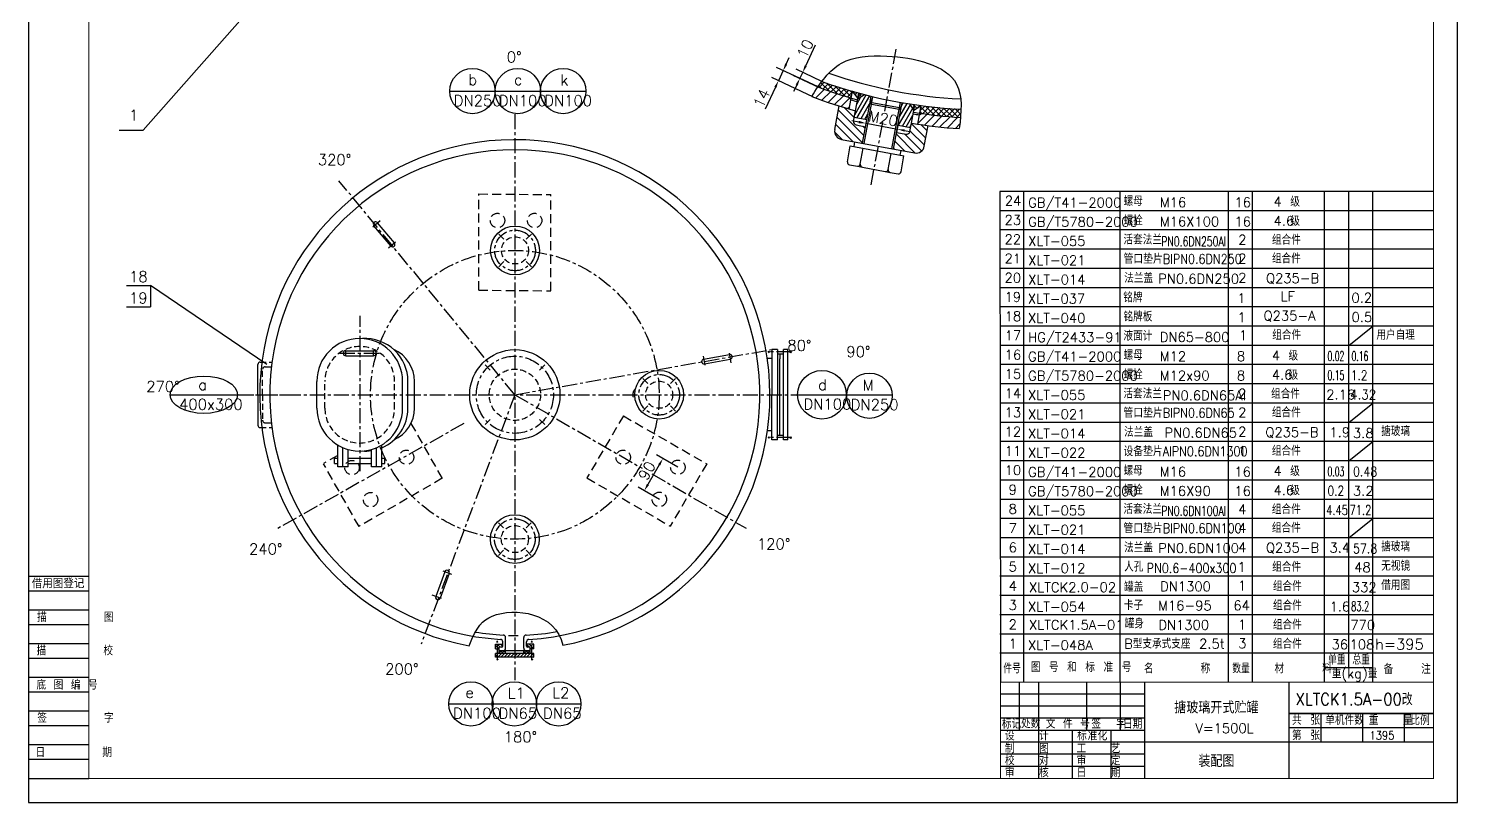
# Model space of a CAD drawing. Header units: millimetres. Extents: x 0 to 594, y 0 to 841.
# Drawn here: x 0 to 594, y 0 to 322 of the extents above; entities that cross this region are included whole.
import ezdxf
from ezdxf.enums import TextEntityAlignment as Align

# ---------------------------------------------------------------- set-up
doc = ezdxf.new("R2010")
doc.units = ezdxf.units.MM
doc.header["$LTSCALE"] = 5
doc.linetypes.add('CENTER', pattern=[2, 1.25, -0.25, 0.25, -0.25])
doc.linetypes.add('DASHED', pattern=[0.75, 0.5, -0.25])
doc.layers.get('DEFPOINTS').update_dxf_attribs({"color": 2, "linetype": 'DASHED'})
for name, color, linetype in [('1', 7, 'Continuous'), ('3', 5, 'DASHED'), ('4', 1, 'CENTER'), ('6', 3, 'Continuous'), ('7', 4, 'Continuous'), ('8', 6, 'Continuous'), ('CEN', 1, 'CENTER'), ('FULL', 7, 'Continuous'), ('THIN', 3, 'Continuous')]:
    doc.layers.add(name, color=color, linetype=linetype)
doc.styles.get("Standard").update_dxf_attribs({"font": 'txt.shx', "bigfont": 'hzfsdxt.shx'})
doc.dimstyles.new('1', dxfattribs={"dimtxt": 4.5, "dimasz": 3, "dimexe": 3, "dimexo": 0, "dimgap": 1, "dimtad": 1, "dimdec": 4, "dimzin": 0, "dimtxsty": 'Standard', "dimcen": 0, "dimadec": 0, "dimazin": 0, "dimtfac": 0.7, "dimtdec": 4, "dimtmove": 0, "dimatfit": 0, "dimfxl": 0, "dimtolj": 1, "dimtzin": 0, "dimarcsym": 0})

# ---------------------------------------------------------------- blocks, each defined once
blk = doc.blocks.new('xbt')
at = {"layer": '7'}
for p, q in [((0, 84), (25, 84)), ((0, 78), (25, 78)), ((0, 70), (25, 70)), ((0, 64), (25, 64)), ((25, 56), (0, 56)), ((0, 50), (25, 50)), ((25, 42), (0, 42)), ((0, 36), (25, 36)), ((25, 28), (0, 28)), ((0, 22), (25, 22)), ((25, 14), (0, 14)), ((0, 8), (25, 8)), ((0, 0), (25, 0))]:
    blk.add_line(p, q, dxfattribs=at)
at = {"layer": '7', "width": 1.274696}
blk.add_text('借用图登记', height=3.5, dxfattribs=at).set_placement((1.35, 79.1), (23.2, 79.1), align=Align.FIT)
at = {"layer": '7'}
for s, p in [('描       图', (3.54, 65.09)), ('描       校', (3.33, 51.19)), ('底 图 编 号', (3.28, 36.94)), ('签       字', (3.61, 23.22)), ('日       期', (2.88, 8.87))]:
    blk.add_text(s, height=3.5, dxfattribs=at).set_placement(p)
blk = doc.blocks.new('btl')
at = {"layer": '7'}
for p, q in [((-172, 20), (-172, 40)), ((-164.05, 0), (-164.05, 40)), ((-144, 20), (-144, 40)), ((-130, 20), (-130, 40)), ((-120, 0), (-120, 40)), ((-60, 0), (-60, 40)), ((-120, 35), (-180, 35)), ((-120, 30), (-180, 30)), ((-120, 25), (-180, 25)), ((-60, 27), (0, 27)), ((0, 27), (-60, 27)), ((-46.67, 15), (-46.67, 27)), ((-29.32, 15), (-29.32, 27)), ((-12.01, 15), (-12.01, 27)), ((-180, 19.98), (-120, 19.98)), ((-150, 0), (-150, 20)), ((-134, 0), (-134, 20)), ((0, 21), (-60, 21)), ((0, 15), (-180, 15)), ((-120, 10), (-180, 10)), ((-120, 5), (-180, 5))]:
    blk.add_line(p, q, dxfattribs=at)
at = {"layer": '7', "const_width": 0.4}
blk.add_lwpolyline([(-180, 0.2), (-180, 40), (-0.2, 40)], dxfattribs=at)
at = {"layer": '7'}
for s, p in [('标记', (-179.4, 20.75)), ('处数', (-171.44, 20.9)), ('文 件 号', (-161.13, 20.79)), ('签  字', (-142.17, 20.79)), ('日期', (-129.04, 20.69)), ('共', (-58.78, 22.29)), ('张', (-51.13, 22.29)), ('单机件数', (-44.96, 22.29)), ('重   量', (-26.82, 22.29)), ('比例', (-9.56, 22.19)), ('设   计', (-178.11, 15.8)), ('标', (-148.1, 15.8)), ('准', (-143.73, 15.8)), ('化', (-139.56, 15.8)), ('第', (-58.78, 15.96)), ('张', (-51.13, 15.96)), ('制   图', (-178.11, 10.49)), ('工   艺', (-148.31, 10.49)), ('校   对', (-178.11, 5.49)), ('审   定', (-148.31, 5.49)), ('审   核', (-178.11, 0.49)), ('日   期', (-148.31, 0.49))]:
    blk.add_text(s, height=3.5, dxfattribs=at).set_placement(p)
at = {"layer": '7', "flags": 1}
blk.add_attdef('TF', (-164.05, 30), '', height=3.5, dxfattribs=at)
at = {"layer": '7', "width": 0.9}
blk.add_attdef('DH', (-57.28, 30.4), '', height=5, dxfattribs=at)
at = {"layer": '7'}
for tag, height, p in [('MC', 5, (-90.19, 26.74)), ('SL', 3.5, (-37.68, 17.92)), ('BL', 3.5, (-5.68, 17.92)), ('CL', 5, (-90.19, 7.46))]:
    blk.add_attdef(tag, text='', height=height, dxfattribs=at).set_placement(p, align=Align.MIDDLE)
at = {"layer": '7', "width": 3.748721}
blk.add_attdef('ZL', text='', height=3.5, dxfattribs=at).set_placement((-29.24, 16.13), (-13.49, 16.13), align=Align.FIT)
blk = doc.blocks.new('*D23')
at = {"layer": '7', "color": 0, "lineweight": -2}
for p, q in [((347.9, 280.92), (348.71, 285.27)), ((345.21, 282.87), (342.26, 283.41)), ((348.16, 282.32), (361.17, 279.91)), ((360.91, 278.51), (361.72, 282.86)), ((364.12, 279.36), (367.07, 278.82))]:
    blk.add_line(p, q, dxfattribs=at)
at = {"layer": '7', "color": 0}
for points in [[(345.3, 283.36), (345.12, 282.38), (348.16, 282.32)], [(364.21, 279.86), (364.03, 278.87), (361.17, 279.91)]]:
    blk.add_solid(points, dxfattribs=at)
at = {"layer": 'DEFPOINTS', "color": 0}
for p in [(347.9, 280.92), (361.17, 279.91), (360.91, 278.51)]:
    blk.add_point(p, dxfattribs=at)
at = {"layer": '7', "color": 0, "insert": (355.26, 284.31), "char_height": 4.5, "attachment_point": 5, "rotation": 349.50355}
blk.add_mtext('\\A1;M20', dxfattribs=at)
blk = doc.blocks.new('*D24')
at = {"layer": '7', "color": 0, "lineweight": -2}
for p, q in [((314.95, 306.93), (316.22, 309.65)), ((328.26, 297.43), (310.96, 305.48)), ((313.68, 304.22), (311.74, 300.05)), ((310.48, 297.33), (306.25, 288.26)), ((326.32, 293.26), (309.02, 301.32))]:
    blk.add_line(p, q, dxfattribs=at)
at = {"layer": '7', "color": 0}
for points in [[(314.5, 307.15), (315.4, 306.72), (313.68, 304.22)], [(310.02, 297.54), (310.93, 297.12), (311.74, 300.05)]]:
    blk.add_solid(points, dxfattribs=at)
at = {"layer": 'DEFPOINTS', "color": 0}
for p in [(311.74, 300.05), (328.26, 297.43), (326.32, 293.26)]:
    blk.add_point(p, dxfattribs=at)
at = {"layer": '7', "color": 0, "insert": (304.74, 292.72), "char_height": 4.5, "attachment_point": 5, "rotation": 65.02126}
blk.add_mtext('\\A1;14', dxfattribs=at)
blk = doc.blocks.new('*D25')
at = {"layer": '7', "color": 0, "lineweight": -2}
for p, q in [((323.09, 306.21), (327.19, 314.94)), ((329.79, 299.74), (319.09, 304.78)), ((320.61, 300.96), (321.81, 303.5)), ((328.59, 297.2), (317.9, 302.24)), ((319.33, 298.24), (318.06, 295.53))]:
    blk.add_line(p, q, dxfattribs=at)
at = {"layer": '7', "color": 0}
for points in [[(322.63, 306.43), (323.54, 306), (321.81, 303.5)], [(318.88, 298.46), (319.79, 298.03), (320.61, 300.96)]]:
    blk.add_solid(points, dxfattribs=at)
at = {"layer": 'DEFPOINTS', "color": 0}
for p in [(321.81, 303.5), (328.59, 297.2), (329.79, 299.74)]:
    blk.add_point(p, dxfattribs=at)
at = {"layer": '7', "color": 0, "insert": (322.84, 313.32), "char_height": 4.5, "attachment_point": 5, "rotation": 64.79652}
blk.add_mtext('\\A1;10', dxfattribs=at)
blk = doc.blocks.new('*D26')
at = {"layer": '7', "color": 0, "lineweight": -2}
for p, q in [((269.92, 139.34), (261.08, 144.44)), ((262.18, 140.34), (257.47, 132.19)), ((262.22, 125.99), (253.38, 131.09))]:
    blk.add_line(p, q, dxfattribs=at)
at = {"layer": '7', "color": 0}
for points in [[(261.75, 140.59), (262.61, 140.09), (263.68, 142.94)], [(257.04, 132.44), (257.91, 131.94), (255.97, 129.59)]]:
    blk.add_solid(points, dxfattribs=at)
at = {"layer": 'DEFPOINTS', "color": 0}
for p in [(269.92, 139.34), (255.97, 129.59), (262.22, 125.99)]:
    blk.add_point(p, dxfattribs=at)
at = {"layer": '7', "color": 0, "insert": (257.01, 137.89), "char_height": 4.5, "attachment_point": 5, "rotation": 60}
blk.add_mtext('\\A1;90', dxfattribs=at)

msp = doc.modelspace()

# ---------------------------------------------------------------- hatches: boundary and pattern name
at = {"layer": '8'}
h = msp.add_hatch(dxfattribs=at)
h.set_pattern_fill('ANSI31', color=256, scale=20, style=0)
h.set_pattern_definition([(45, (32.4054, 54.6055), (-1.767767, 1.767767), [])])
edge = h.paths.add_edge_path()
edge.add_spline(control_points=[(328.16054, 297.46135), (327.28797, 296.17652), (326.44594, 294.83843), (325.61972, 293.47272)], knot_values=[4.827420816, 4.827420816, 4.827420816, 4.827420816, 9.31317854, 9.31317854, 9.31317854, 9.31317854], degree=3, periodic=0)
edge.add_arc((401.08649, 492.29866), 212.66637, 249.21514173, 253.63876805)
edge.add_line((341.18001, 288.24426), (341.89558, 292.10643))
edge.add_line((341.89558, 292.10643), (341.41559, 293.01049))
edge.add_arc((400.85902, 492.0008), 207.67924, 249.5095194, 253.36778772, ccw=False)
edge = h.paths.add_edge_path()
edge.add_line((371.16521, 286.45532), (370.36176, 285.83494))
edge.add_line((370.36176, 285.83494), (369.64555, 281.96927))
edge.add_arc((401.08649, 492.29866), 212.66637, 261.49813322, 266.17329218)
edge.add_spline(control_points=[(386.89335, 280.10643), (387.10033, 281.67333), (387.28939, 283.22966), (387.42805, 284.75632)], knot_values=[88.507189704, 88.507189704, 88.507189704, 88.507189704, 92.755579323, 92.755579323, 92.755579323, 92.755579323], degree=3, periodic=0)
edge.add_arc((400.85902, 492.0008), 207.67924, 261.77972372, 266.29199773, ccw=False)
h = msp.add_hatch(dxfattribs=at)
h.set_pattern_fill('ANSI37', color=256, scale=0.5, style=0)
edge = h.paths.add_edge_path()
edge.add_spline(control_points=[(329.79086, 299.74218), (329.23391, 299.00549), (328.69157, 298.24328), (328.16054, 297.46135)], knot_values=[9.31317854, 9.31317854, 9.31317854, 9.31317854, 12.043159846, 12.043159846, 12.043159846, 12.043159846], degree=3, periodic=0)
edge.add_arc((400.85902, 492.0008), 207.67924, 249.5095194, 253.5444137)
edge.add_line((342.0293, 292.82819), (342.54797, 295.62767))
edge.add_arc((397.30565, 487.2391), 199.28207, 250.19682357, 254.05140956, ccw=False)
h.paths.add_polyline_path([(344.72455, 292.75369), (345.12408, 294.91015, -0.003354793), (342.54797, 295.62767)])
h.paths.add_polyline_path([(347.5196, 294.27617, -0.003108668), (345.12408, 294.91015), (344.72455, 292.75369), (344.83549, 292.6072)])
h.paths.add_polyline_path([(366.48315, 290.35508), (367.98971, 287.84584), (368.01559, 287.86131), (368.42317, 290.06115, -0.002461557)])
h.paths.add_polyline_path([(371.07614, 289.69074, -0.003360482), (368.42317, 290.06115), (368.01559, 287.86131)])
edge = h.paths.add_edge_path()
edge.add_line((371.07614, 289.69074), (370.49485, 286.55328))
edge.add_arc((400.85902, 492.0008), 207.67924, 261.59281728, 266.29199773)
edge.add_spline(control_points=[(387.42805, 284.75632), (387.53388, 285.92147), (387.61035, 287.06934), (387.64303, 288.19143)], knot_values=[85.26479184, 85.26479184, 85.26479184, 85.26479184, 88.507189704, 88.507189704, 88.507189704, 88.507189704], degree=3, periodic=0)
edge.add_arc((397.30565, 487.2391), 199.28207, 262.43678214, 267.2207988, ccw=False)
h.paths.add_polyline_path([(370.36176, 285.83494), (371.16521, 286.45532, -0.000815533), (370.49485, 286.55328)])
h.paths.add_polyline_path([(341.89558, 292.10643), (342.0293, 292.82819, -0.000770676), (341.41559, 293.01049)])
h = msp.add_hatch(dxfattribs=at)
h.set_pattern_fill('_USER', color=256, scale=1.5, angle=60, style=0, pattern_type=0)
h.set_pattern_definition([(60, (0, 0), (-1.299038, 0.75), [])])
h.paths.add_polyline_path([(349.66711, 290.44546), (350.25012, 293.59221, -0.003531328), (347.5196, 294.27617), (344.83549, 292.6072), (344.72455, 292.75369), (343.75239, 287.5066), (343.27137, 284.91034), (348.46337, 283.94839)])
h.paths.add_polyline_path([(368.0073, 287.81655), (366.48315, 290.35508, -0.004164878), (363.2076, 290.89587), (362.67755, 288.03495), (361.4738, 281.53788), (366.6658, 280.57594), (367.00036, 282.38172)])
h.paths.add_polyline_path([(350.98041, 293.41621, -0.000942373), (350.25012, 293.59221), (349.66711, 290.44546), (350.54134, 291.04638)])
h.paths.add_polyline_path([(363.2076, 290.89587, -0.000941076), (362.46875, 291.02561), (362.07663, 288.90918), (362.67755, 288.03495)])
h = msp.add_hatch(dxfattribs=at)
h.set_pattern_fill('ANSI31', color=256, scale=20, angle=90, style=0)
h.set_pattern_definition([(135, (32.4054, 54.6055), (-1.767767, -1.767767), [])])
h.paths.add_polyline_path([(335.15032, 279.69027, 0.414213562), (337.95414, 275.61123), (346.62119, 274.00544), (347.90264, 280.92192), (344.08722, 281.62883, -0.414213562), (342.96569, 283.26044), (343.75239, 287.5066, -0.008316661), (336.97278, 289.52682)])
h.paths.add_polyline_path([(368.29867, 269.98915, 0.414213562), (372.37772, 272.79297), (373.96656, 281.36859, -0.008275836), (367.00036, 282.38172), (366.36011, 278.92604, -0.414213562), (364.7285, 277.80452), (360.91307, 278.51142), (359.63162, 271.59493)])
h = msp.add_hatch(dxfattribs=at)
h.set_pattern_fill('ANSI31', color=256, scale=7.540003, angle=90, style=0)
h.set_pattern_definition([(135, (56.36415, -260.93535), (-0.6664484, -0.6664484), [])])
h.paths.add_polyline_path([(194.87976, 65.78188), (194.87976, 63.85021), (195.59344, 63.85021), (195.59344, 64.55936), (196.72444, 64.55936, 0.414213562), (197.10144, 64.93636), (197.10144, 65.78188)])
h.paths.add_polyline_path([(194.08543, 63.85021), (194.87976, 63.85021), (194.87976, 65.78188), (194.08543, 65.78188)])
h.paths.add_polyline_path([(207.05424, 65.78188), (207.05424, 64.93636, 0.414213563), (207.43124, 64.55936), (208.56224, 64.55936), (208.56224, 63.85021), (209.27591, 63.85021), (209.27591, 65.78188)])
h.paths.add_polyline_path([(210.07024, 65.78188), (209.27591, 65.78188), (209.27591, 63.85021), (210.07024, 63.85021)])
h = msp.add_hatch(dxfattribs=at)
h.set_pattern_fill('ANSI31', color=256, scale=7.540003, style=0)
h.set_pattern_definition([(45, (56.36415, -260.93535), (-0.6664484, 0.6664484), [])])
h.paths.add_polyline_path([(202.07784, 60.33696), (202.07784, 61.84496), (194.87976, 61.84496), (194.87976, 60.33696)])
h.paths.add_polyline_path([(194.87976, 61.84496), (194.08543, 61.84496), (194.08543, 60.33696), (194.87976, 60.33696)])
h.paths.add_polyline_path([(202.07784, 61.84496), (202.07784, 60.33696), (209.27591, 60.33696), (209.27591, 61.84496)])
h.paths.add_polyline_path([(209.27591, 60.33696), (210.07024, 60.33696), (210.07024, 61.84496), (209.27591, 61.84496)])
h = msp.add_hatch(dxfattribs=at)
h.set_pattern_fill('ANSI37', color=256, scale=7.540003, angle=90, style=0)
h.set_pattern_definition([(135, (56.36415, -260.93535), (-0.6664484, -0.6664484), []), (225, (56.36415, -260.93535), (0.6664484, -0.6664484), [])])
h.paths.add_polyline_path([(198.30784, 61.84496), (198.30784, 63.05136), (197.17684, 63.05136), (195.59344, 63.05136), (195.59344, 61.84496)])
h.paths.add_polyline_path([(208.56224, 61.84496), (208.56224, 63.05136), (206.97884, 63.05136), (205.84784, 63.05136), (205.84784, 61.84496)])

# ---------------------------------------------------------------- linework, layer by layer
at = {"layer": '1'}
for p, q in [((341.18001, 288.24426), (342.54797, 295.62767)), ((341.89558, 292.10643), (341.41559, 293.01049)), ((344.83549, 292.6072), (342.54797, 295.62767)), ((343.75239, 287.5066), (345.12408, 294.91015)), ((344.83549, 292.6072), (347.5196, 294.27617)), ((350.54134, 291.04638), (350.98041, 293.41621)), ((335.15032, 279.69027), (336.97278, 289.52682)), ((342.96569, 283.26044), (343.75239, 287.5066)), ((346.62119, 274.00544), (349.66711, 290.44546)), ((350.54134, 291.04638), (349.66711, 290.44546)), ((349.66711, 290.44546), (362.67755, 288.03495)), ((350.54134, 291.04638), (362.07663, 288.90918)), ((359.63162, 271.59493), (362.67755, 288.03495)), ((362.07663, 288.90918), (362.46875, 291.02561)), ((362.07663, 288.90918), (362.67755, 288.03495)), ((367.98971, 287.84584), (366.48315, 290.35508)), ((367.00036, 282.38172), (368.42317, 290.06115)), ((367.98971, 287.84584), (371.07614, 289.69074)), ((369.64555, 281.96927), (371.07614, 289.69074)), ((370.36176, 285.83494), (371.16521, 286.45532)), ((37.61422, 279.47904), (47.61422, 279.47904)), ((343.27137, 284.91034), (348.46337, 283.94839)), ((344.08722, 281.62883), (347.90264, 280.92192)), ((361.4738, 281.53788), (366.6658, 280.57594)), ((366.36011, 278.92604), (367.00036, 282.38172)), ((372.37772, 272.79297), (373.96656, 281.36859)), ((337.95414, 275.61123), (368.29867, 269.98915)), ((343.16485, 272.65862), (343.52081, 274.57986)), ((360.91307, 278.51142), (364.7285, 277.80452)), ((340.38711, 266.29234), (341.61967, 272.9449)), ((341.61967, 272.9449), (363.92123, 268.81298)), ((345.77025, 265.29499), (347.0028, 271.94754)), ((357.30554, 263.15779), (358.53809, 269.81034)), ((362.37604, 269.09926), (362.732, 271.02051)), ((362.68868, 262.16043), (363.92123, 268.81298)), ((341.22826, 265.06863), (344.54654, 264.45384)), ((344.54654, 264.45384), (346.6114, 264.07127)), ((346.6114, 264.07127), (356.08183, 262.31664)), ((356.08183, 262.31664), (358.14669, 261.93407)), ((358.14669, 261.93407), (361.46496, 261.31928)), ((403.82712, 254), (404, 50)), ((150.55239, 231.3537), (143.54461, 239.70523)), ((152.08447, 232.63927), (145.0767, 240.99081)), ((40.75307, 214.86045), (50.75307, 214.86045)), ((40.75307, 205.98837), (50.75307, 205.98837)), ((280.62381, 184.32445), (291.36034, 186.21759)), ((280.9711, 182.35484), (291.70763, 184.24798)), ((308.93081, 184.52068), (307.11867, 184.52068)), ((308.08534, 187.55972), (307.4323, 186.94244)), ((308.05799, 186.96331), (307.44926, 187.57254)), ((308.93081, 188.23497), (308.93081, 169.47305)), ((311.30971, 188.23497), (308.93081, 188.23497)), ((311.30971, 188.23497), (311.30971, 169.47305)), ((313.77923, 186.37782), (311.30971, 186.37782)), ((312.29351, 186.37782), (312.29351, 184.42782)), ((312.29351, 154.51828), (312.29351, 184.42782)), ((313.77923, 150.71114), (313.77923, 188.23497)), ((315.63637, 188.23497), (313.77923, 188.23497)), ((315.63637, 150.71114), (315.63637, 188.23497)), ((316.48184, 187.55972), (317.13488, 186.94244)), ((316.5092, 186.96331), (317.11792, 187.57254)), ((95.3061, 169.47305), (95.3061, 182.09687)), ((95.3061, 169.47305), (95.3061, 156.84924)), ((308.93081, 150.71114), (308.93081, 169.47305)), ((311.30971, 150.71114), (311.30971, 169.47305)), ((312.29351, 152.56828), (312.29351, 154.51828)), ((308.93081, 154.42542), (307.11867, 154.42542)), ((308.08534, 151.38639), (307.4323, 152.00367)), ((308.05799, 151.9828), (307.44926, 151.37356)), ((311.30971, 150.71114), (308.93081, 150.71114)), ((313.77923, 152.56828), (311.30971, 152.56828)), ((315.63637, 150.71114), (313.77923, 150.71114)), ((316.48184, 151.38639), (317.13488, 152.00367)), ((316.5092, 151.9828), (317.11792, 151.37356)), ((172.98019, 95.87796), (169.25143, 85.63328)), ((174.85958, 95.19392), (171.13082, 84.94924)), ((194.08543, 63.85021), (194.08543, 65.78188)), ((194.08543, 65.78188), (197.10144, 65.78188)), ((195.11802, 66.49061), (194.62332, 66.98489)), ((194.63374, 66.4684), (195.13497, 66.99867)), ((197.10144, 64.93636), (197.10144, 66.80142)), ((198.30784, 64.18236), (198.30784, 68.58948)), ((199.55304, 69.34662), (203.583, 69.34662)), ((205.84784, 64.18236), (205.84784, 68.58208)), ((207.05424, 64.93636), (207.05424, 66.79231)), ((210.07024, 65.78188), (207.05424, 65.78188)), ((209.52194, 66.4684), (209.02071, 66.99867)), ((209.03765, 66.49061), (209.53235, 66.98489)), ((210.07024, 63.85021), (210.07024, 65.78188)), ((194.08543, 63.85021), (195.59344, 63.85021)), ((210.07024, 61.84496), (194.08543, 61.84496)), ((194.08543, 60.33696), (194.08543, 61.84496)), ((210.07024, 60.33696), (194.08543, 60.33696)), ((195.11802, 59.62823), (194.62332, 59.13395)), ((194.63374, 59.65044), (195.13497, 59.12017)), ((195.59344, 61.84496), (195.59344, 64.55936)), ((196.72444, 64.55936), (195.59344, 64.55936)), ((206.97884, 63.05136), (195.59344, 63.05136)), ((197.17684, 63.05136), (195.59344, 63.05136)), ((198.30784, 61.84496), (198.30784, 63.05136)), ((205.84784, 61.84496), (205.84784, 63.05136)), ((208.56224, 63.05136), (206.97884, 63.05136)), ((208.56224, 64.55936), (207.43124, 64.55936)), ((208.56224, 61.84496), (208.56224, 64.55936)), ((210.07024, 63.85021), (208.56224, 63.85021)), ((209.52194, 59.65044), (209.02071, 59.12017)), ((209.03765, 59.62823), (209.53235, 59.13395)), ((210.07024, 60.33696), (210.07024, 61.84496))]:
    msp.add_line(p, q, dxfattribs=at)
for centre, radius in [((202.23651, 229.473), 10.13683), ((202.1561, 169.47305), 18.76192), ((262.1561, 169.47305), 10.13683), ((202.1561, 109.47305), 10.13683)]:
    msp.add_circle(centre, radius, dxfattribs=at)
for centre, radius, start, end in [((397.09358, 486.97812), 194.75146, 250.6937517, 267.1800275), ((400.85902, 492.0008), 207.67924, 249.5095194, 254.28281224), ((397.30565, 487.2391), 199.28207, 250.19682357, 267.2207988), ((401.08649, 492.29866), 212.66637, 249.21514173, 254.35974588), ((400.85902, 492.0008), 208.40932, 253.56536455, 254.28281224), ((400.85902, 492.0008), 208.40932, 260.85419315, 261.58549509), ((400.85902, 492.0008), 207.67924, 260.85419315, 266.29199773), ((338.59175, 279.05266), 3.5, 169.50355455, 259.50355455), ((344.34226, 283.0054), 1.4, 169.50355455, 259.50355455), ((401.08649, 492.29866), 212.66637, 260.77686213, 266.17329218), ((202.1561, 169.47305), 106.03572, 280.84100576, 259.71866079), ((364.98354, 279.18109), 1.4, 259.50355455, 349.50355455), ((202.1561, 169.47305), 101.85, 273.28754755, 266.625113), ((368.93628, 273.43058), 3.5, 259.50355455, 349.50355455), ((341.41954, 266.10106), 1.05, 169.50355455, 259.50355455), ((344.73782, 265.48627), 1.05, 259.50355455, 349.50355455), ((346.80268, 265.1037), 1.05, 169.50355455, 259.50355455), ((356.27311, 263.34907), 1.05, 259.50355455, 349.50355455), ((358.33797, 262.9665), 1.05, 169.50355455, 259.50355455), ((361.65625, 262.35171), 1.05, 259.50355455, 349.50355455), ((144.31066, 240.34802), 1, 40, 220), ((151.31843, 231.99648), 1, 220, 40), ((280.79746, 183.33965), 1, 100, 280), ((291.53398, 185.23279), 1, 280, 100), ((96.3061, 182.09687), 1, 90, 180), ((96.3061, 156.84924), 1, 180, 270), ((173.91988, 95.53594), 1, 340, 160), ((170.19113, 85.29126), 1, 160, 340), ((202.1561, 169.47305), 100, 260.58502356, 267.24859819), ((196.10144, 66.80142), 1, 359.99999989, 86.625113), ((197.30784, 68.58948), 1, 359.99999995, 87.24859819), ((206.84784, 68.58208), 1, 92.66251367, 179.99999995), ((202.1561, 169.47305), 100, 272.66251367, 280.11270965), ((208.05424, 66.79231), 1, 93.28754755, 179.99999989), ((196.72444, 64.93636), 0.377, 270, 0), ((197.17684, 64.18236), 1.131, 270, 0), ((206.97884, 64.18236), 1.131, 180, 270), ((207.43124, 64.93636), 0.377, 180, 270)]:
    msp.add_arc(centre, radius, start, end, dxfattribs=at)
at = {"layer": '3', "ltscale": 1.5}
for p, q in [((187.10966, 252.95219), (217.12687, 252.69389)), ((187.16129, 212.95026), (187.16129, 252.95174)), ((217.12687, 212.6924), (217.15816, 252.69386)), ((187.12687, 212.95056), (217.12687, 212.6924)), ((247.32334, 160.74999), (232.09977, 134.89831)), ((247.30587, 160.72033), (281.94817, 140.71959)), ((172.01808, 134.71861), (159.01915, 157.68763)), ((128.51495, 144.27302), (122.58373, 140.85482)), ((137.38426, 114.70289), (122.59935, 140.8277)), ((281.97437, 140.76408), (266.74206, 114.89757)), ((172.00113, 134.74856), (137.35883, 114.74782)), ((232.09977, 134.89831), (266.7264, 114.87048))]:
    msp.add_line(p, q, dxfattribs=at)
at = {"layer": '3'}
for p, q in [((96.3061, 183.09687), (101.22139, 183.09687)), ((97.3061, 169.47305), (97.3061, 180.09687)), ((98.3061, 181.09687), (100.97156, 181.09687)), ((97.3061, 169.47305), (97.3061, 158.84924)), ((96.3061, 155.84924), (101.22139, 155.84924)), ((98.3061, 157.84924), (100.97156, 157.84924))]:
    msp.add_line(p, q, dxfattribs=at)
at = {"layer": '3', "ltscale": 1.5}
for centre in [(194.95161, 241.92485), (210.36311, 241.92485), (157.12277, 143.47305), (247.18942, 143.47305), (134.46889, 139.20218), (269.9208, 139.3364), (142.17464, 125.85542), (262.21505, 125.98965)]:
    msp.add_circle(centre, 3, dxfattribs=at)
at = {"layer": '3'}
for centre, radius in [((202.23651, 229.473), 5.63157), ((202.1561, 169.47305), 10.65392), ((262.1561, 169.47305), 5.63157), ((202.1561, 109.47305), 5.63157)]:
    msp.add_circle(centre, radius, dxfattribs=at)
for centre, start, end in [((98.3061, 180.09687), 90, 180), ((98.3061, 158.84924), 180, 270)]:
    msp.add_arc(centre, 1, start, end, dxfattribs=at)
at = {"layer": '3', "ltscale": 1.5}
msp.add_arc((254.1561, 169.47305), 3, 128.30912372, 231.69087628, dxfattribs=at)
at = {"layer": '4'}
for p, q in [((360.60154, 313.14635), (355.60039, 286.15326)), ((202.1561, 286.11011), (202.1561, 50.79487)), ((354.94398, 282.61034), (349.99397, 255.89322)), ((202.1561, 169.47305), (129.04645, 258.4356)), ((143.07018, 239.30713), (146.22263, 241.95235)), ((149.6622, 230.60675), (152.56911, 233.04593)), ((197.57664, 234.13287), (195.42763, 236.28188)), ((206.89638, 234.13287), (209.0454, 236.28188)), ((197.57664, 224.81313), (195.42763, 222.66411)), ((206.89638, 224.81313), (209.0454, 222.66411)), ((137.82776, 137.66721), (137.82776, 202.24062)), ((202.1561, 169.47305), (308.92108, 188.2986)), ((280.42202, 185.46885), (281.08096, 181.7318)), ((291.25279, 186.82752), (291.96739, 182.77481)), ((317.17953, 187.25673), (307.26606, 187.25673)), ((191.89378, 179.73536), (189.74477, 181.88438)), ((212.41841, 179.73536), (214.56742, 181.88438)), ((257.49622, 174.13293), (255.34721, 176.28194)), ((266.81597, 174.13293), (268.96498, 176.28194)), ((84.92201, 169.47305), (110.87844, 169.47305)), ((86.87106, 169.47305), (323.08559, 169.47305)), ((202.1561, 169.47305), (163.20994, 65.82311)), ((202.1561, 169.47305), (255.02706, 138.94799)), ((257.49622, 164.81318), (255.34721, 162.66417)), ((266.81597, 164.81318), (268.96498, 162.66417)), ((180.89949, 157.489), (102.60984, 113.35081)), ((191.89378, 159.21074), (189.74477, 157.06173)), ((212.41841, 159.21074), (214.56742, 157.06173)), ((317.17953, 151.68937), (307.26606, 151.68937)), ((259.16809, 136.55716), (298.29142, 113.9693)), ((197.49622, 114.13293), (195.34721, 116.28194)), ((206.81597, 114.13293), (208.96498, 116.28194)), ((197.49622, 104.81318), (195.34721, 102.66417)), ((206.81597, 104.81318), (208.96498, 102.66417)), ((175.95155, 94.79648), (172.3857, 96.09434)), ((171.71281, 84.73742), (167.84575, 86.14491)), ((194.87976, 59.08392), (194.87976, 67.13365)), ((209.27591, 59.08392), (209.27591, 67.13365))]:
    msp.add_line(p, q, dxfattribs=at)
for centre, radius in [((202.23651, 229.473), 8.44736), ((202.1561, 169.47305), 60), ((202.1561, 169.47305), 16.03268), ((262.1561, 169.47305), 8.44736), ((202.1561, 109.47305), 8.44736)]:
    msp.add_circle(centre, radius, dxfattribs=at)
at = {"layer": '6'}
for p, q in [((349.66711, 290.44546), (350.25012, 293.59221)), ((347.35876, 273.86879), (350.54134, 291.04638)), ((358.89405, 271.73159), (362.07663, 288.90918)), ((362.67755, 288.03495), (363.2076, 290.89587))]:
    msp.add_line(p, q, dxfattribs=at)
for points, knots in [([(325.61972, 293.47272), (329.07394, 299.18245), (336.60381, 309.73236), (360.41582, 311.46178), (389.31391, 304.95002), (387.80803, 287.03058), (386.89335, 280.10643)], [4.827420816, 4.827420816, 4.827420816, 4.827420816, 23.581407183, 42.678669668, 73.981817836, 92.755579323, 92.755579323, 92.755579323, 92.755579323]), ([(183.23065, 65.13993), (186.19972, 73.06484), (194.72192, 82.34893), (219.32574, 78.81287), (222.09975, 65.32977)], [1.187659015, 1.187659015, 1.187659015, 1.187659015, 12.707779058, 39.645894437, 39.645894437, 39.645894437, 39.645894437])]:
    msp.add_open_spline(points, degree=3, knots=knots, dxfattribs=at)
at = {"layer": '7'}
for p, q in [((0, 841), (0, 0)), ((594, 0), (594, 841)), ((126.40663, 368.91318), (47.61422, 279.47904)), ((175.10262, 295.71751), (231.70734, 295.71751)), ((583.82712, 254), (403.82712, 254)), ((413.8, 50), (413.8, 254)), ((453.8, 50), (453.8, 254)), ((498.8, 50), (498.8, 254)), ((508.8, 50), (508.8, 254)), ((538.8, 50), (538.8, 254)), ((548.8, 56), (548.8, 254)), ((558.8, 50), (558.8, 254)), ((583.82712, 246), (403.82712, 246)), ((583.82712, 238), (403.82712, 238)), ((583.82712, 230), (403.82712, 230)), ((583.82712, 222), (403.82712, 222)), ((99.07039, 182.05634), (50.75307, 214.86045)), ((50.75307, 214.86045), (50.75307, 205.98837)), ((583.72542, 214), (403.72542, 214)), ((583.8, 206), (403.8, 206)), ((583.8, 198), (403.8, 198)), ((548.8, 190), (558.8, 198)), ((583.8, 190), (403.8, 190)), ((583.8, 182), (403.8, 182)), ((583.8, 174), (403.8, 174)), ((58.82275, 169.47305), (86.87106, 169.47305)), ((319.99867, 169.47305), (340.20395, 169.47305)), ((340.20395, 169.47305), (358.67962, 169.47305)), ((583.8, 166), (403.8, 166)), ((548.8, 158), (558.8, 166)), ((583.8, 158), (403.8, 158)), ((583.8, 150), (403.8, 150)), ((548.8, 142), (558.8, 150)), ((583.8, 142), (403.8, 142)), ((583.8, 134), (403.8, 134)), ((583.8, 126), (403.8, 126)), ((583.8, 118), (403.8, 118)), ((548.8, 110), (558.8, 118)), ((583.8, 110), (403.8, 110)), ((583.8, 102), (403.8, 102)), ((583.8, 94), (403.8, 94)), ((583.8, 86), (403.8, 86)), ((583.8, 78), (403.8, 78)), ((583.8, 70), (403.8, 70)), ((583.8, 62), (403.8, 62)), ((558.8, 56), (538.8, 56)), ((174.65426, 40.94669), (192.08132, 40.94669)), ((192.08132, 40.94669), (208.49811, 40.94669)), ((208.49811, 40.94669), (229.60345, 40.94669)), ((0, 0), (594, 0))]:
    msp.add_line(p, q, dxfattribs=at)
at = {"layer": '7', "const_width": 0.4}
msp.add_lwpolyline([(25, 10), (584, 10), (584, 831), (25, 831)], close=True, dxfattribs=at)
at = {"layer": '7'}
for centre, radius in [((184.52734, 295.71751), 9.42472), ((203.37678, 295.71751), 9.42472), ((222.22622, 295.71751), 9.42472), ((329.81788, 169.47305), 10.10264), ((349.57697, 169.06339), 9.4194), ((183.87292, 40.94669), 9.21866), ((201.95824, 40.94669), 9.21866), ((220.38479, 40.94669), 9.21866)]:
    msp.add_circle(centre, radius, dxfattribs=at)
msp.add_ellipse((72.84691, 169.47305), major_axis=(-14.02416, 0), ratio=0.553960499, dxfattribs=at)
at = {"layer": 'CEN'}
for p, q in [((129.43372, 186.73302), (145.72258, 186.73302)), ((131.85686, 185.6633), (131.85686, 187.80274)), ((143.45226, 185.6633), (143.45226, 187.80274))]:
    msp.add_line(p, q, dxfattribs=at)
at = {"layer": 'FULL'}
for p, q in [((131.85686, 187.80274), (143.45226, 187.80274)), ((131.85686, 185.6633), (143.45226, 185.6633)), ((119.82598, 163.90162), (119.82598, 175.04448)), ((155.48314, 163.90162), (155.48314, 175.04448)), ((157.71171, 163.90162), (157.71171, 175.04448)), ((160.41967, 163.90162), (160.41967, 175.04448)), ((128.51495, 139.58365), (128.51495, 148.59392)), ((146.79417, 139.58365), (146.79417, 148.59392)), ((127.1452, 143.08678), (128.51495, 143.08678)), ((127.1452, 140.94735), (127.1452, 143.08678)), ((130.65439, 139.58365), (130.65439, 147.5048)), ((132.79383, 139.58365), (132.79383, 146.74845)), ((132.79383, 143.08678), (142.51529, 143.08678)), ((142.51529, 139.58365), (142.51529, 146.74845)), ((144.65473, 139.58365), (144.65473, 147.5048)), ((146.79417, 143.08678), (148.16391, 143.08678)), ((148.16391, 140.94735), (148.16391, 143.08678)), ((127.1452, 140.94735), (128.51495, 140.94735)), ((132.79383, 139.58365), (128.51495, 139.58365)), ((132.79383, 140.94735), (142.51529, 140.94735)), ((146.79417, 139.58365), (142.51529, 139.58365)), ((146.79417, 140.94735), (148.16391, 140.94735))]:
    msp.add_line(p, q, dxfattribs=at)
for centre, radius, start, end in [((137.65456, 175.04448), 17.82858, 0, 180), ((139.88313, 175.04448), 17.82858, 0, 93.5833217), ((131.85686, 186.73302), 1.06972, 90, 270), ((143.45226, 186.73302), 1.06972, 270, 90), ((145.93395, 175.04448), 14.48572, 0, 65.96121188), ((137.65456, 163.90162), 17.82858, 180, 0), ((139.88313, 163.90162), 17.82858, 292.80761952, 0), ((145.93395, 163.90162), 14.48572, 294.03878812, 0), ((139.88313, 163.90162), 17.82858, 266.4166783, 278.4900246)]:
    msp.add_arc(centre, radius, start, end, dxfattribs=at)
at = {"layer": 'THIN', "linetype": 'DASHED'}
for p, q in [((123.16884, 163.90162), (123.16884, 175.04448)), ((152.14028, 163.90162), (152.14028, 175.04448))]:
    msp.add_line(p, q, dxfattribs=at)
for centre, start, end in [((137.65456, 175.04448), 0, 180), ((137.65456, 163.90162), 180, 0)]:
    msp.add_arc(centre, 14.48572, start, end, dxfattribs=at)

# ---------------------------------------------------------------- block references
at = {"layer": '7'}
msp.add_blockref('xbt', (0, 10), dxfattribs=at)
ref = msp.add_blockref('btl', (584, 10), dxfattribs=at)
ref.add_attrib('ZL', ' 1395 ', dxfattribs={"height": 3.5, "width": 1.224225}).set_placement((554.76422, 26.13337), (570.50885, 26.13337), align=Align.FIT)
ref.add_attrib('CL', '装配图', dxfattribs={"height": 5}).set_placement((493.80821, 17.46229), align=Align.MIDDLE)
ref.add_attrib('MC', '搪玻璃开式贮罐', dxfattribs={"height": 5}).set_placement((493.80821, 39.74651), align=Align.MIDDLE)
ref.add_attrib('DH', 'XLTCK1.5A-00改', (526.72463, 40.40259), dxfattribs={"height": 5, "width": 0.9})

# ---------------------------------------------------------------- texts
for s, height, p in [('0%%d', 4.5, (198.80529, 307.6404)), ('b', 4.5, (182.80542, 298.24426)), ('c', 4.5, (201.787, 298.24426)), ('k', 4.5, (221.09468, 298.11591)), ('DN250', 4.5, (176.7595, 289.50234)), ('DN100', 4.5, (195.4938, 289.50234)), ('DN100', 4.5, (214.38614, 289.50234)), ('1', 4.5, (41.78742, 283.45859)), ('320%%d', 4.5, (120.2659, 264.94248)), ('24', 4, (405.82689, 248.13058)), ('GB/T41-2000', 4, (415.5433, 247.37374)), ('螺母', 4, (455.19496, 247.961)), ('M16', 4, (470.27753, 247.47431)), ('16', 4, (501.31154, 247.47589)), ('4', 4, (517.57002, 247.79271)), ('级', 4, (524.53182, 247.70993)), ('23', 4, (405.7252, 240.13058)), ('GB/T5780-2000', 4, (415.5433, 239.37374)), ('螺拴', 4, (455.19496, 239.961)), ('4.6', 4, (517.57002, 239.79271)), ('级', 4, (524.53182, 239.70993)), ('M16X100', 4, (470.27753, 239.47431)), ('16', 4, (501.31154, 239.47589)), ('22', 4, (405.7252, 232.13058)), ('XLT-055', 4, (415.5433, 231.37374)), ('活套法兰', 4, (455.19496, 231.961)), ('2', 4, (502.86624, 231.90211)), ('组合件', 4, (516.90961, 231.86442)), ('21', 4, (405.7252, 224.13058)), ('XLT-021', 4, (415.5433, 223.37374)), ('2', 4, (502.86624, 224.0966)), ('组合件', 4, (516.89838, 224.14818)), ('18', 4.5, (41.78742, 216.35582)), ('20', 4, (405.7252, 216.13058)), ('法兰盖', 4, (455.46259, 215.98316)), ('2', 4, (502.86624, 216.0966)), ('Q235-B', 4, (514.42456, 215.91183)), ('XLT-014', 4, (415.5433, 215.37374)), ('PN0.6DN250', 4, (469.61416, 215.70523)), ('19', 4.5, (41.78742, 207.48375)), ('19', 4, (405.7252, 208.13058)), ('XLT-037', 4, (415.44161, 207.37374)), ('铭牌', 4, (455.09327, 207.961)), ('1', 4, (502.49148, 207.63901)), ('LF', 4, (520.47434, 208.35036)), ('0.2', 4, (549.92771, 207.78737)), ('18', 4, (405.79977, 200.13058)), ('XLT-040', 4, (415.51618, 199.37374)), ('铭牌板', 4, (455.16784, 199.961)), ('1', 4, (502.56606, 199.63901)), ('Q235-A', 4, (513.4144, 200.35036)), ('0.5', 4, (550.00229, 199.78737)), ('17', 4, (405.79977, 192.13058)), ('HG/T2433-91', 4, (415.51618, 191.37374)), ('液面计', 4, (455.16784, 191.961)), ('1', 4, (503.19371, 192.21926)), ('组合件', 4, (517.02652, 192.35036)), ('用户自理', 4, (560.31007, 192.33976)), ('80%%d', 4.5, (315.44267, 187.72719)), ('DN65-800', 4, (470.25041, 191.47431)), ('90%%d', 4.5, (339.96576, 185.1175)), ('16', 4, (405.79977, 184.13058)), ('GB/T41-2000', 4, (415.51618, 183.37374)), ('螺母', 4, (455.16784, 183.961)), ('M12', 4, (470.25041, 183.47431)), ('8', 4, (502.29986, 183.47589)), ('4', 4, (516.82173, 183.79271)), ('级', 4, (523.78353, 183.70993)), ('15', 4, (405.79977, 176.13058)), ('GB/T5780-2000', 4, (415.51618, 175.37374)), ('螺拴', 4, (455.16784, 175.961)), ('M12x90', 4, (470.25041, 175.47431)), ('8', 4, (502.29986, 175.47589)), ('4.6', 4, (516.82173, 175.79271)), ('级', 4, (523.78353, 175.70993)), ('270%%d', 4.5, (48.92636, 170.66743)), ('a', 4.5, (70.54541, 171.38726)), ('d', 4.5, (328.19858, 171.38726)), ('M', 4.5, (346.74274, 171.23601)), ('活套法兰', 4, (455.16784, 167.961)), ('组合件', 4, (516.52191, 167.86442)), ('400x300', 4.5, (62.60349, 163.25679)), ('DN100', 4.5, (322.14336, 163.34837)), ('DN250', 4.5, (341.78417, 163.11233)), ('14', 4, (405.79977, 168.13058)), ('XLT-055', 4, (415.51618, 167.37374)), ('PN0.6DN65AI', 4, (471.48061, 167.20908)), ('2', 4, (502.83912, 167.90211)), ('2.16', 4, (539.47561, 167.53157)), ('13', 4, (405.79977, 160.13058)), ('XLT-021', 4, (415.51618, 159.37374)), ('2', 4, (502.83912, 160.0966)), ('组合件', 4, (516.87126, 160.14818)), ('12', 4, (405.79977, 152.13058)), ('XLT-014', 4, (415.51618, 151.37374)), ('法兰盖', 4, (455.43548, 151.98316)), ('PN0.6DN65', 4, (472.17074, 151.70523)), ('2', 4, (502.83912, 152.0966)), ('Q235-B', 4, (514.1588, 151.91183)), ('1.9', 4, (540.78323, 151.89101)), ('3.8', 4, (550.58291, 151.53157)), ('搪玻璃', 4, (562.31803, 152.33976)), ('组合件', 4, (516.87126, 144.14818)), ('11', 4, (405.79977, 144.13058)), ('XLT-022', 4, (415.51618, 143.37374)), ('1', 4, (502.83912, 144.0966)), ('10', 4, (405.79977, 136.13058)), ('GB/T41-2000', 4, (415.51618, 135.37374)), ('螺母', 4, (455.16784, 135.961)), ('M16', 4, (470.25041, 135.47431)), ('16', 4, (501.28442, 135.47589)), ('4', 4, (517.5429, 135.79271)), ('级', 4, (524.5047, 135.70993)), ('9', 4, (407.44327, 128.02277)), ('GB/T5780-2000', 4, (415.51618, 127.37374)), ('螺拴', 4, (455.16784, 127.961)), ('M16X90', 4, (470.25041, 127.47431)), ('16', 4, (501.28442, 127.47589)), ('4.6', 4, (517.5429, 127.79271)), ('级', 4, (524.5047, 127.70993)), ('3.2', 4, (550.58291, 127.53157)), ('8', 4, (407.44327, 120.02277)), ('XLT-055', 4, (415.51618, 119.37374)), ('活套法兰', 4, (455.16784, 119.961)), ('4', 4, (502.83912, 119.90211)), ('组合件', 4, (516.88249, 119.86442)), ('7', 4, (407.44327, 112.02277)), ('XLT-021', 4, (415.51618, 111.37374)), ('4', 4, (502.83912, 112.0966)), ('组合件', 4, (516.87126, 112.14818)), ('240%%d', 4.5, (91.64372, 103.11176)), ('120%%d', 4.5, (302.78971, 105.20326)), ('6', 4, (407.44327, 104.02277)), ('XLT-014', 4, (415.51618, 103.37374)), ('法兰盖', 4, (455.43548, 103.98316)), ('PN0.6DN100', 4, (469.58704, 103.70523)), ('4', 4, (502.83912, 104.0966)), ('Q235-B', 4, (514.39744, 103.91183)), ('3.4', 4, (540.78323, 103.89101)), ('搪玻璃', 4, (562.31803, 104.33976)), ('5', 4, (407.44327, 96.02277)), ('XLT-012', 4, (415.51618, 95.37374)), ('人孔', 4, (455.43548, 95.98316)), ('1', 4, (502.56606, 95.85838)), ('组合件', 4, (516.99814, 95.91183)), ('48', 4, (551.07492, 95.73918)), ('无视镜', 4, (562.31803, 96.33976)), ('4', 4, (407.44327, 88.02277)), ('XLTCK2.0-02', 4, (415.92776, 87.45738)), ('罐盖', 4, (455.43548, 87.58111)), ('DN1300 ', 4, (470.40923, 87.79716)), ('1', 4, (502.78518, 88.1289)), ('组合件', 4, (517.31145, 87.91183)), ('332', 4, (550.1252, 87.47897)), ('借用图', 4, (562.31803, 88.33976)), ('3', 4, (407.44327, 80.02277)), ('XLT-054', 4, (415.51618, 79.37374)), ('卡子', 4, (455.33996, 80.01562)), ('M16-95', 4, (469.54728, 79.84064)), ('64', 4, (500.86536, 79.90309)), ('组合件', 4, (517.31145, 79.91183)), ('1.6', 4, (540.83646, 79.40388)), ('2', 4, (407.44327, 72.02277)), ('XLTCK1.5A-01', 4, (415.92776, 71.82623)), ('罐身', 4, (455.69327, 72.39954)), ('DN1300 ', 4, (469.67103, 71.79716)), ('1', 4, (502.79329, 71.953)), ('组合件', 4, (517.31145, 71.91183)), ('770', 4, (549.48909, 71.71921)), ('1', 4, (407.44327, 64.02277)), ('XLT-048A', 4, (415.51618, 63.37374)), ('B型支承式支座 2.5t', 4, (455.43548, 63.98316)), ('3', 4, (502.83912, 64.0966)), ('组合件', 4, (517.31145, 63.91183)), ('36', 4, (541.67246, 63.69863)), ('108', 4, (549.16216, 63.69863)), ('h=395', 4.5, (559.76374, 63.52519)), ('200%%d', 4.5, (148.24906, 53.19809)), ('图 号 和 标 准 号', 4, (416.62174, 54.22298)), ('名', 4, (463.70238, 53.70607)), ('称', 4, (487.2427, 53.70607)), (' 材    料', 4, (514.40461, 53.70607)), ('重(kg)量', 4, (541.74781, 51.63844)), ('备   注', 4, (563.29605, 53.44762)), ('L1', 4.5, (199.17749, 43.16521)), ('L2', 4.5, (217.67848, 43.30923)), ('e', 4.5, (181.61209, 43.43516)), ('DN100', 4.5, (176.49548, 34.8257)), ('DN65', 4.5, (195.39972, 34.8257)), ('DN65', 4.5, (213.9007, 34.8257)), ('V=1500L', 4, (485.12289, 28.81439)), ('180%%d', 4.5, (197.54151, 24.99571))]:
    msp.add_text(s, height=height, dxfattribs=at).set_placement(p)
for s, width, p, p2 in [('PN0.6DN250AI', 0.926982, (470.88298, 231.20908), (497.82725, 231.20908)), ('0.02', 0.781079, (539.99707, 183.58087), (546.97471, 183.58087)), ('0.16', 0.781079, (549.99707, 183.58087), (556.97471, 183.58087)), ('0.15', 0.781079, (539.99707, 175.58087), (546.97471, 175.58087)), ('1.2', 1.113453, (549.6586, 175.58087), (556.63624, 175.58087)), ('0.03', 0.781079, (539.99707, 135.58087), (546.97471, 135.58087)), ('0.2', 1.113453, (539.99707, 127.58087), (546.97471, 127.58087)), ('PN0.6DN100AI', 0.926982, (470.85587, 119.20908), (497.80013, 119.20908)), ('83.2', 0.839654, (549.83047, 79.54182), (557.33137, 79.54182)), ('单重', 0.950293, (540.27309, 57.32443), (547.51627, 57.32443)), ('总重', 0.950293, (550.3618, 57.32443), (557.60498, 57.32443)), ('件号', 0.950293, (405.2396, 53.70607), (412.48278, 53.70607)), ('数量', 0.942503, (500.43563, 53.70607), (507.6788, 53.70607))]:
    msp.add_text(s, height=4, dxfattribs=dict(at, width=width)).set_placement(p, p2, align=Align.FIT)
for s, width, p in [('管口垫片BIPN0.6DN250', 0.85, (455.19496, 223.961)), ('4.32', 0.9, (549.41436, 167.53157)), ('管口垫片BIPN0.6DN65', 0.85, (455.16784, 159.961)), ('设备垫片AIPN0.6DN1300', 0.85, (455.16784, 143.961)), ('0.48', 0.839654, (550.58291, 135.53157)), ('4.45', 0.75, (539.47561, 119.53157)), ('71.2', 0.75, (549.19032, 119.53157)), ('管口垫片BIPN0.6DN100', 0.85, (455.16784, 111.961)), ('57.8', 0.839654, (550.58291, 103.53157)), ('PN0.6-400x300', 0.85, (464.82207, 95.40126))]:
    msp.add_text(s, height=4, dxfattribs=dict(at, width=width)).set_placement(p)

# ---------------------------------------------------------------- dimensions: what is measured, and where the dimension line sits
for base, p1, p2, angle, text, picture, middle in [((321.80799, 303.49923), (328.59484, 297.2009), (329.79086, 299.74218), 64.79652322, '10', '*D25', (325.77889, 311.9365)), ((311.74216, 300.05095), (328.25789, 297.425), (326.31794, 293.26073), 245.02126425, '14', '*D24', (307.68676, 291.34568)), ((361.17235, 279.91085), (347.90264, 280.92192), (360.91307, 278.51142), 349.50355455, 'M20', '*D23', (354.66714, 281.1161))]:
    dim = msp.add_linear_dim(base=base, p1=p1, p2=p2, angle=angle, text=text, dimstyle='1', dxfattribs=at)
    dim.commit()
    dim.dimension.update_dxf_attribs({"geometry": picture, "text_midpoint": middle, "dimtype": 161})
dim = msp.add_aligned_dim(p1=(269.9208, 139.3364), p2=(262.21505, 125.98965), distance=-7.20564, text='90', dimstyle='1', dxfattribs=at)
dim.commit()
dim.dimension.update_dxf_attribs({"geometry": '*D26', "text_midpoint": (257.01307, 137.89084)})

doc.saveas('drawing.dxf')
